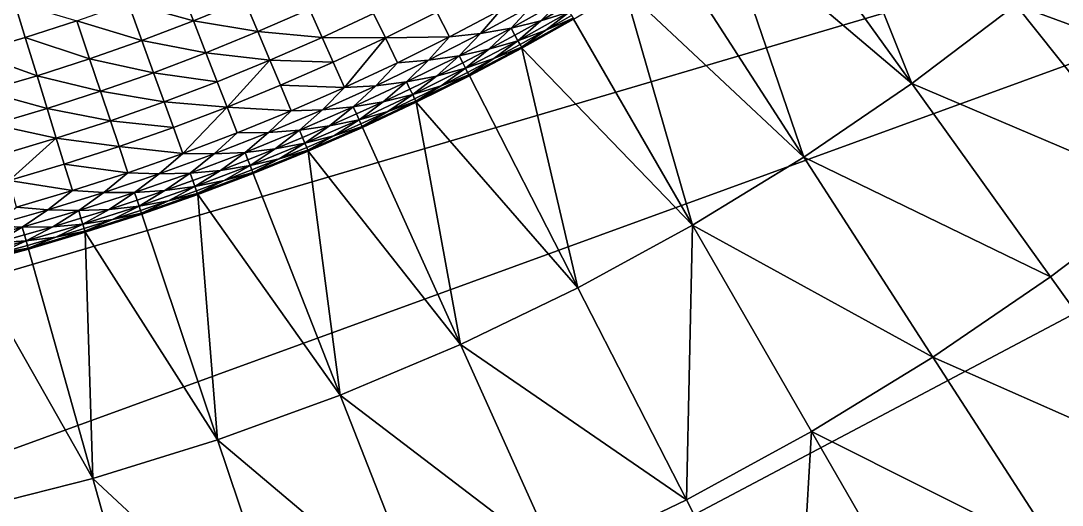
# Model space of a CAD drawing. Header units: millimetres. Extents: x -3750 to 5350, y -3750 to 3750.
# Drawn here: x 669 to 1763, y -2675 to -2167 of the extents above; entities that cross this region are included whole.
import ezdxf

# ---------------------------------------------------------------- set-up
doc = ezdxf.new("R2010")
doc.units = ezdxf.units.MM
doc.header["$MEASUREMENT"] = 0
doc.layers.add('MESH_3D', color=2, linetype='CONTINUOUS')

msp = doc.modelspace()

# ---------------------------------------------------------------- linework, layer by layer
at = {"layer": 'MESH_3D'}
for points in [[(3378.6, -1627.1, 32500), (-2410.5, 2872.7, 32500), (-1955.4, -3199.8, 32500)], [(3378.6, -1627.1, 32500), (-1955.4, -3199.8, 32500), (-1542.3, -3418.1, 32500)], [(3378.6, -1627.1, 32500), (-1542.3, -3418.1, 32500), (-558.9, -3708.1, 32500)], [(3378.6, -1627.1, 32500), (-558.9, -3708.1, 32500), (2550.6, -2748.9, 32500)], [(1605.3, -2232.8, 24200), (1459.4, -2029.8, 24000), (1509.5, -1992.8, 24000)], [(1714.6, -2150, 24200), (1605.3, -2232.8, 24200), (1509.5, -1992.8, 24000)], [(1605.3, -2232.8, 24200), (1408.3, -2065.6, 24000), (1459.4, -2029.8, 24000)], [(1492, -2310.1, 24200), (1356.4, -2100.1, 24000), (1408.3, -2065.6, 24000)], [(1605.3, -2232.8, 24200), (1492, -2310.1, 24200), (1408.3, -2065.6, 24000)], [(1985.1, -2249.3, 24400), (1714.6, -2150, 24200), (1819.6, -2061.9, 24200)], [(1492, -2310.1, 24200), (1303.6, -2133.2, 24000), (1356.4, -2100.1, 24000)], [(850.5, -2167, -455.7), (781.8, -2148.1, -506.1), (835.1, -2127.9, -506.1)], [(904.3, -2145.1, -455.7), (850.5, -2167, -455.7), (835.1, -2127.9, -506.1)], [(1375, -2381.6, 24200), (1250, -2165.1, 24000), (1303.6, -2133.2, 24000)], [(1492, -2310.1, 24200), (1375, -2381.6, 24200), (1303.6, -2133.2, 24000)], [(1206.3, -2150.9, -205.3), (1238.1, -2144.5, -171.9), (1184.3, -2174.7, -171.9)], [(1215.4, -2167, -138.7), (1184.3, -2174.7, -171.9), (1238.1, -2144.5, -171.9)], [(1242.3, -2151.7, -138.7), (1215.4, -2167, -138.7), (1238.1, -2144.5, -171.9)], [(673.8, -2184.4, -506.1), (619.1, -2200.5, -506.1), (662.5, -2147.8, -547.3)], [(728, -2166.9, -506.1), (673.8, -2184.4, -506.1), (662.5, -2147.8, -547.3)], [(796.2, -2187.5, -455.7), (728, -2166.9, -506.1), (781.8, -2148.1, -506.1)], [(850.5, -2167, -455.7), (796.2, -2187.5, -455.7), (781.8, -2148.1, -506.1)], [(918.2, -2178.3, -406.8), (850.5, -2167, -455.7), (904.3, -2145.1, -455.7)], [(972.3, -2154.7, -406.8), (918.2, -2178.3, -406.8), (904.3, -2145.1, -455.7)], [(985.7, -2184.5, -355.7), (918.2, -2178.3, -406.8), (972.3, -2154.7, -406.8)], [(1039.9, -2159.3, -355.7), (985.7, -2184.5, -355.7), (972.3, -2154.7, -406.8)], [(1173.7, -2155.4, -238.1), (1119.6, -2183.9, -238.1), (1106.3, -2158, -303.8)], [(1152.3, -2180.3, -205.3), (1119.6, -2183.9, -238.1), (1173.7, -2155.4, -238.1)], [(1206.3, -2150.9, -205.3), (1152.3, -2180.3, -205.3), (1173.7, -2155.4, -238.1)], [(1206.3, -2150.9, -205.3), (1184.3, -2174.7, -171.9), (1152.3, -2180.3, -205.3)], [(1242.3, -2151.7, -138.7), (1245.6, -2157.4, -105.2), (1215.4, -2167, -138.7)], [(1870.5, -2345.5, 24400), (1605.3, -2232.8, 24200), (1714.6, -2150, 24200)], [(1985.1, -2249.3, 24400), (1870.5, -2345.5, 24400), (1714.6, -2150, 24200)], [(1052.2, -2184.9, -303.8), (985.7, -2184.5, -355.7), (1039.9, -2159.3, -355.7)], [(1106.3, -2158, -303.8), (1052.2, -2184.9, -303.8), (1039.9, -2159.3, -355.7)], [(1119.6, -2183.9, -238.1), (1052.2, -2184.9, -303.8), (1106.3, -2158, -303.8)], [(1215.4, -2167, -138.7), (1245.6, -2157.4, -105.2), (1191.4, -2187.8, -105.2)], [(1220.9, -2176.9, -71.9), (1191.4, -2187.8, -105.2), (1245.6, -2157.4, -105.2)], [(1249.4, -2164, -38.4), (1250, -2165.1), (1195.1, -2194.5, -38.4)], [(1220.9, -2176.9, -71.9), (1249.4, -2164, -38.4), (1195.1, -2194.5, -38.4)], [(1195.1, -2194.5, -38.4), (1250, -2165.1), (1195.6, -2195.6)], [(1250, -2165.1, 24000), (1195.6, -2195.6), (1250, -2165.1)], [(1250, -2165.1, 24000), (1195.6, -2195.6, 24000), (1195.6, -2195.6)], [(1375, -2381.6, 24200), (1195.6, -2195.6, 24000), (1250, -2165.1, 24000)], [(1247.9, -2161.5, -71.9), (1220.9, -2176.9, -71.9), (1245.6, -2157.4, -105.2)], [(1247.9, -2161.5, -71.9), (1249.4, -2164, -38.4), (1220.9, -2176.9, -71.9)], [(741.4, -2206.7, -455.7), (673.8, -2184.4, -506.1), (728, -2166.9, -506.1)], [(796.2, -2187.5, -455.7), (741.4, -2206.7, -455.7), (728, -2166.9, -506.1)], [(863.6, -2200.5, -406.8), (796.2, -2187.5, -455.7), (850.5, -2167, -455.7)], [(918.2, -2178.3, -406.8), (863.6, -2200.5, -406.8), (850.5, -2167, -455.7)], [(1152.3, -2180.3, -205.3), (1184.3, -2174.7, -171.9), (1129.7, -2203.6, -171.9)], [(1161, -2196.6, -138.7), (1129.7, -2203.6, -171.9), (1184.3, -2174.7, -171.9)], [(1188.2, -2182, -138.7), (1161, -2196.6, -138.7), (1184.3, -2174.7, -171.9)], [(1215.4, -2167, -138.7), (1188.2, -2182, -138.7), (1184.3, -2174.7, -171.9)], [(1215.4, -2167, -138.7), (1191.4, -2187.8, -105.2), (1188.2, -2182, -138.7)], [(1220.9, -2176.9, -71.9), (1193.7, -2191.9, -71.9), (1191.4, -2187.8, -105.2)], [(1220.9, -2176.9, -71.9), (1195.1, -2194.5, -38.4), (1193.7, -2191.9, -71.9)], [(686.2, -2224.5, -455.7), (619.1, -2200.5, -506.1), (673.8, -2184.4, -506.1)], [(741.4, -2206.7, -455.7), (686.2, -2224.5, -455.7), (673.8, -2184.4, -506.1)], [(808.5, -2221.4, -406.8), (741.4, -2206.7, -455.7), (796.2, -2187.5, -455.7)], [(863.6, -2200.5, -406.8), (808.5, -2221.4, -406.8), (796.2, -2187.5, -455.7)], [(930.9, -2208.4, -355.7), (863.6, -2200.5, -406.8), (918.2, -2178.3, -406.8)], [(985.7, -2184.5, -355.7), (930.9, -2208.4, -355.7), (918.2, -2178.3, -406.8)], [(997.4, -2210.4, -303.8), (930.9, -2208.4, -355.7), (985.7, -2184.5, -355.7)], [(1052.2, -2184.9, -303.8), (997.4, -2210.4, -303.8), (985.7, -2184.5, -355.7)], [(1009.4, -2237, -238.1), (997.4, -2210.4, -303.8), (1052.2, -2184.9, -303.8)], [(1064.8, -2211.2, -238.1), (1009.4, -2237, -238.1), (1052.2, -2184.9, -303.8)], [(1119.6, -2183.9, -238.1), (1064.8, -2211.2, -238.1), (1052.2, -2184.9, -303.8)], [(1097.6, -2208.3, -205.3), (1064.8, -2211.2, -238.1), (1119.6, -2183.9, -238.1)], [(1152.3, -2180.3, -205.3), (1129.7, -2203.6, -171.9), (1097.6, -2208.3, -205.3)], [(1152.3, -2180.3, -205.3), (1097.6, -2208.3, -205.3), (1119.6, -2183.9, -238.1)], [(1161, -2196.6, -138.7), (1191.4, -2187.8, -105.2), (1136.5, -2216.8, -105.2)], [(1166.2, -2206.6, -71.9), (1136.5, -2216.8, -105.2), (1191.4, -2187.8, -105.2)], [(1188.2, -2182, -138.7), (1191.4, -2187.8, -105.2), (1161, -2196.6, -138.7)], [(1193.7, -2191.9, -71.9), (1166.2, -2206.6, -71.9), (1191.4, -2187.8, -105.2)], [(1161, -2196.6, -138.7), (1133.5, -2210.9, -138.7), (1129.7, -2203.6, -171.9)], [(1161, -2196.6, -138.7), (1136.5, -2216.8, -105.2), (1133.5, -2210.9, -138.7)], [(1195.1, -2194.5, -38.4), (1140.5, -2224.7), (1140, -2223.6, -38.4)], [(1166.2, -2206.6, -71.9), (1195.1, -2194.5, -38.4), (1140, -2223.6, -38.4)], [(1195.1, -2194.5, -38.4), (1195.6, -2195.6), (1140.5, -2224.7)], [(1195.6, -2195.6, 24000), (1140.5, -2224.7), (1195.6, -2195.6)], [(1195.6, -2195.6, 24000), (1140.5, -2224.7, 24000), (1140.5, -2224.7)], [(1254.6, -2447.1, 24200), (1140.5, -2224.7, 24000), (1195.6, -2195.6, 24000)], [(1193.7, -2191.9, -71.9), (1195.1, -2194.5, -38.4), (1166.2, -2206.6, -71.9)], [(1375, -2381.6, 24200), (1254.6, -2447.1, 24200), (1195.6, -2195.6, 24000)], [(686.2, -2224.5, -455.7), (630.5, -2240.9, -455.7), (619.1, -2200.5, -506.1)], [(752.9, -2240.8, -406.8), (686.2, -2224.5, -455.7), (741.4, -2206.7, -455.7)], [(808.5, -2221.4, -406.8), (752.9, -2240.8, -406.8), (741.4, -2206.7, -455.7)], [(875.6, -2231, -355.7), (808.5, -2221.4, -406.8), (863.6, -2200.5, -406.8)], [(930.9, -2208.4, -355.7), (875.6, -2231, -355.7), (863.6, -2200.5, -406.8)], [(886, -2257.4, -303.8), (875.6, -2231, -355.7), (930.9, -2208.4, -355.7)], [(942, -2234.6, -303.8), (886, -2257.4, -303.8), (930.9, -2208.4, -355.7)], [(997.4, -2210.4, -303.8), (942, -2234.6, -303.8), (930.9, -2208.4, -355.7)], [(1009.4, -2237, -238.1), (942, -2234.6, -303.8), (997.4, -2210.4, -303.8)], [(1097.6, -2208.3, -205.3), (1042.2, -2235, -205.3), (1064.8, -2211.2, -238.1)], [(1097.6, -2208.3, -205.3), (1074.4, -2231, -171.9), (1042.2, -2235, -205.3)], [(1097.6, -2208.3, -205.3), (1129.7, -2203.6, -171.9), (1074.4, -2231, -171.9)], [(1105.8, -2224.9, -138.7), (1074.4, -2231, -171.9), (1129.7, -2203.6, -171.9)], [(1133.5, -2210.9, -138.7), (1105.8, -2224.9, -138.7), (1129.7, -2203.6, -171.9)], [(1166.2, -2206.6, -71.9), (1138.6, -2221, -71.9), (1136.5, -2216.8, -105.2)], [(1166.2, -2206.6, -71.9), (1140, -2223.6, -38.4), (1138.6, -2221, -71.9)], [(819.7, -2252.1, -355.7), (752.9, -2240.8, -406.8), (808.5, -2221.4, -406.8)], [(875.6, -2231, -355.7), (819.7, -2252.1, -355.7), (808.5, -2221.4, -406.8)], [(1042.2, -2235, -205.3), (1009.4, -2237, -238.1), (1064.8, -2211.2, -238.1)], [(1105.8, -2224.9, -138.7), (1136.5, -2216.8, -105.2), (1080.9, -2244.4, -105.2)], [(1110.9, -2235, -71.9), (1080.9, -2244.4, -105.2), (1136.5, -2216.8, -105.2)], [(1133.5, -2210.9, -138.7), (1136.5, -2216.8, -105.2), (1105.8, -2224.9, -138.7)], [(1138.6, -2221, -71.9), (1110.9, -2235, -71.9), (1136.5, -2216.8, -105.2)], [(1138.6, -2221, -71.9), (1140, -2223.6, -38.4), (1110.9, -2235, -71.9)], [(696.8, -2258.9, -406.8), (630.5, -2240.9, -455.7), (686.2, -2224.5, -455.7)], [(752.9, -2240.8, -406.8), (696.8, -2258.9, -406.8), (686.2, -2224.5, -455.7)], [(886, -2257.4, -303.8), (819.7, -2252.1, -355.7), (875.6, -2231, -355.7)], [(1042.2, -2235, -205.3), (1074.4, -2231, -171.9), (1018.5, -2257.1, -171.9)], [(1050, -2251.8, -138.7), (1018.5, -2257.1, -171.9), (1074.4, -2231, -171.9)], [(1078, -2238.5, -138.7), (1050, -2251.8, -138.7), (1074.4, -2231, -171.9)], [(1105.8, -2224.9, -138.7), (1078, -2238.5, -138.7), (1074.4, -2231, -171.9)], [(1105.8, -2224.9, -138.7), (1080.9, -2244.4, -105.2), (1078, -2238.5, -138.7)], [(1140, -2223.6, -38.4), (1140.5, -2224.7), (1084.2, -2251.4, -38.4)], [(1110.9, -2235, -71.9), (1140, -2223.6, -38.4), (1084.2, -2251.4, -38.4)], [(1084.2, -2251.4, -38.4), (1140.5, -2224.7), (1084.7, -2252.4)], [(1140.5, -2224.7, 24000), (1084.7, -2252.4), (1140.5, -2224.7)], [(1140.5, -2224.7, 24000), (1084.7, -2252.4, 24000), (1084.7, -2252.4)], [(1254.6, -2447.1, 24200), (1084.7, -2252.4, 24000), (1140.5, -2224.7, 24000)], [(696.8, -2258.9, -406.8), (640.2, -2275.6, -406.8), (630.5, -2240.9, -455.7)], [(763.3, -2271.8, -355.7), (696.8, -2258.9, -406.8), (752.9, -2240.8, -406.8)], [(819.7, -2252.1, -355.7), (763.3, -2271.8, -355.7), (752.9, -2240.8, -406.8)], [(953.3, -2261.5, -238.1), (886, -2257.4, -303.8), (942, -2234.6, -303.8)], [(1009.4, -2237, -238.1), (953.3, -2261.5, -238.1), (942, -2234.6, -303.8)], [(986.2, -2260.3, -205.3), (953.3, -2261.5, -238.1), (1009.4, -2237, -238.1)], [(1042.2, -2235, -205.3), (986.2, -2260.3, -205.3), (1009.4, -2237, -238.1)], [(1042.2, -2235, -205.3), (1018.5, -2257.1, -171.9), (986.2, -2260.3, -205.3)], [(1078, -2238.5, -138.7), (1080.9, -2244.4, -105.2), (1050, -2251.8, -138.7)], [(1110.9, -2235, -71.9), (1082.9, -2248.7, -71.9), (1080.9, -2244.4, -105.2)], [(1110.9, -2235, -71.9), (1084.2, -2251.4, -38.4), (1082.9, -2248.7, -71.9)], [(1751.2, -2435.8, 24400), (1492, -2310.1, 24200), (1605.3, -2232.8, 24200)], [(1870.5, -2345.5, 24400), (1751.2, -2435.8, 24400), (1605.3, -2232.8, 24200)], [(829.4, -2278.8, -303.8), (763.3, -2271.8, -355.7), (819.7, -2252.1, -355.7)], [(886, -2257.4, -303.8), (829.4, -2278.8, -303.8), (819.7, -2252.1, -355.7)], [(1050, -2251.8, -138.7), (1021.9, -2264.7, -138.7), (1018.5, -2257.1, -171.9)], [(1050, -2251.8, -138.7), (1024.6, -2270.7, -105.2), (1021.9, -2264.7, -138.7)], [(1050, -2251.8, -138.7), (1080.9, -2244.4, -105.2), (1024.6, -2270.7, -105.2)], [(1054.8, -2262, -71.9), (1024.6, -2270.7, -105.2), (1080.9, -2244.4, -105.2)], [(1084.2, -2251.4, -38.4), (1084.7, -2252.4), (1027.7, -2277.7, -38.4)], [(1054.8, -2262, -71.9), (1084.2, -2251.4, -38.4), (1027.7, -2277.7, -38.4)], [(1027.7, -2277.7, -38.4), (1084.7, -2252.4), (1028.2, -2278.8)], [(1084.7, -2252.4, 24000), (1028.2, -2278.8), (1084.7, -2252.4)], [(1084.7, -2252.4, 24000), (1028.2, -2278.8, 24000), (1028.2, -2278.8)], [(1131, -2506.6, 24200), (1028.2, -2278.8, 24000), (1084.7, -2252.4, 24000)], [(1082.9, -2248.7, -71.9), (1054.8, -2262, -71.9), (1080.9, -2244.4, -105.2)], [(1082.9, -2248.7, -71.9), (1084.2, -2251.4, -38.4), (1054.8, -2262, -71.9)], [(1254.6, -2447.1, 24200), (1131, -2506.6, 24200), (1084.7, -2252.4, 24000)], [(706.4, -2290.2, -355.7), (640.2, -2275.6, -406.8), (696.8, -2258.9, -406.8)], [(763.3, -2271.8, -355.7), (706.4, -2290.2, -355.7), (696.8, -2258.9, -406.8)], [(839.4, -2306.2, -238.1), (829.4, -2278.8, -303.8), (886, -2257.4, -303.8)], [(896.6, -2284.6, -238.1), (839.4, -2306.2, -238.1), (886, -2257.4, -303.8)], [(953.3, -2261.5, -238.1), (896.6, -2284.6, -238.1), (886, -2257.4, -303.8)], [(929.5, -2284.2, -205.3), (896.6, -2284.6, -238.1), (953.3, -2261.5, -238.1)], [(986.2, -2260.3, -205.3), (929.5, -2284.2, -205.3), (953.3, -2261.5, -238.1)], [(986.2, -2260.3, -205.3), (961.9, -2281.8, -171.9), (929.5, -2284.2, -205.3)], [(986.2, -2260.3, -205.3), (1018.5, -2257.1, -171.9), (961.9, -2281.8, -171.9)], [(993.6, -2277.2, -138.7), (961.9, -2281.8, -171.9), (1018.5, -2257.1, -171.9)], [(1021.9, -2264.7, -138.7), (993.6, -2277.2, -138.7), (1018.5, -2257.1, -171.9)], [(1021.9, -2264.7, -138.7), (1024.6, -2270.7, -105.2), (993.6, -2277.2, -138.7)], [(1054.8, -2262, -71.9), (1026.5, -2275, -71.9), (1024.6, -2270.7, -105.2)], [(1054.8, -2262, -71.9), (1027.7, -2277.7, -38.4), (1026.5, -2275, -71.9)], [(706.4, -2290.2, -355.7), (649.1, -2307.1, -355.7), (640.2, -2275.6, -406.8)], [(772.3, -2298.8, -303.8), (706.4, -2290.2, -355.7), (763.3, -2271.8, -355.7)], [(829.4, -2278.8, -303.8), (772.3, -2298.8, -303.8), (763.3, -2271.8, -355.7)], [(993.6, -2277.2, -138.7), (1024.6, -2270.7, -105.2), (967.6, -2295.5, -105.2)], [(998.1, -2287.6, -71.9), (967.6, -2295.5, -105.2), (1024.6, -2270.7, -105.2)], [(1026.5, -2275, -71.9), (998.1, -2287.6, -71.9), (1024.6, -2270.7, -105.2)], [(1026.5, -2275, -71.9), (1027.7, -2277.7, -38.4), (998.1, -2287.6, -71.9)], [(839.4, -2306.2, -238.1), (772.3, -2298.8, -303.8), (829.4, -2278.8, -303.8)], [(872.3, -2306.6, -205.3), (839.4, -2306.2, -238.1), (896.6, -2284.6, -238.1)], [(929.5, -2284.2, -205.3), (872.3, -2306.6, -205.3), (896.6, -2284.6, -238.1)], [(929.5, -2284.2, -205.3), (904.7, -2305.1, -171.9), (872.3, -2306.6, -205.3)], [(929.5, -2284.2, -205.3), (961.9, -2281.8, -171.9), (904.7, -2305.1, -171.9)], [(936.5, -2301.3, -138.7), (904.7, -2305.1, -171.9), (961.9, -2281.8, -171.9)], [(965.1, -2289.5, -138.7), (936.5, -2301.3, -138.7), (961.9, -2281.8, -171.9)], [(993.6, -2277.2, -138.7), (965.1, -2289.5, -138.7), (961.9, -2281.8, -171.9)], [(993.6, -2277.2, -138.7), (967.6, -2295.5, -105.2), (965.1, -2289.5, -138.7)], [(1027.7, -2277.7, -38.4), (1028.2, -2278.8), (970.6, -2302.6, -38.4)], [(998.1, -2287.6, -71.9), (1027.7, -2277.7, -38.4), (970.6, -2302.6, -38.4)], [(970.6, -2302.6, -38.4), (1028.2, -2278.8), (971.1, -2303.7)], [(1028.2, -2278.8, 24000), (971.1, -2303.7), (1028.2, -2278.8)], [(1028.2, -2278.8, 24000), (971.1, -2303.7, 24000), (971.1, -2303.7)], [(1131, -2506.6, 24200), (971.1, -2303.7, 24000), (1028.2, -2278.8, 24000)], [(656.8, -2334.4, -303.8), (649.1, -2307.1, -355.7), (706.4, -2290.2, -355.7)], [(714.8, -2317.3, -303.8), (656.8, -2334.4, -303.8), (706.4, -2290.2, -355.7)], [(772.3, -2298.8, -303.8), (714.8, -2317.3, -303.8), (706.4, -2290.2, -355.7)], [(936.5, -2301.3, -138.7), (967.6, -2295.5, -105.2), (910.1, -2318.9, -105.2)], [(940.7, -2311.8, -71.9), (910.1, -2318.9, -105.2), (967.6, -2295.5, -105.2)], [(965.1, -2289.5, -138.7), (967.6, -2295.5, -105.2), (936.5, -2301.3, -138.7)], [(969.5, -2299.9, -71.9), (940.7, -2311.8, -71.9), (967.6, -2295.5, -105.2)], [(998.1, -2287.6, -71.9), (969.5, -2299.9, -71.9), (967.6, -2295.5, -105.2)], [(998.1, -2287.6, -71.9), (970.6, -2302.6, -38.4), (969.5, -2299.9, -71.9)], [(781.6, -2326.4, -238.1), (714.8, -2317.3, -303.8), (772.3, -2298.8, -303.8)], [(839.4, -2306.2, -238.1), (781.6, -2326.4, -238.1), (772.3, -2298.8, -303.8)], [(814.5, -2327.7, -205.3), (781.6, -2326.4, -238.1), (839.4, -2306.2, -238.1)], [(872.3, -2306.6, -205.3), (814.5, -2327.7, -205.3), (839.4, -2306.2, -238.1)], [(872.3, -2306.6, -205.3), (846.9, -2326.9, -171.9), (814.5, -2327.7, -205.3)], [(872.3, -2306.6, -205.3), (904.7, -2305.1, -171.9), (846.9, -2326.9, -171.9)], [(878.8, -2323.9, -138.7), (846.9, -2326.9, -171.9), (904.7, -2305.1, -171.9)], [(907.7, -2312.8, -138.7), (878.8, -2323.9, -138.7), (904.7, -2305.1, -171.9)], [(936.5, -2301.3, -138.7), (907.7, -2312.8, -138.7), (904.7, -2305.1, -171.9)], [(936.5, -2301.3, -138.7), (910.1, -2318.9, -105.2), (907.7, -2312.8, -138.7)], [(970.6, -2302.6, -38.4), (913.4, -2327.2), (912.9, -2326.1, -38.4)], [(940.7, -2311.8, -71.9), (970.6, -2302.6, -38.4), (912.9, -2326.1, -38.4)], [(970.6, -2302.6, -38.4), (971.1, -2303.7), (913.4, -2327.2)], [(971.1, -2303.7, 24000), (913.4, -2327.2), (971.1, -2303.7)], [(971.1, -2303.7, 24000), (913.4, -2327.2, 24000), (913.4, -2327.2)], [(1004.7, -2559.9, 24200), (913.4, -2327.2, 24000), (971.1, -2303.7, 24000)], [(969.5, -2299.9, -71.9), (970.6, -2302.6, -38.4), (940.7, -2311.8, -71.9)], [(1131, -2506.6, 24200), (1004.7, -2559.9, 24200), (971.1, -2303.7, 24000)], [(723.4, -2345.2, -238.1), (656.8, -2334.4, -303.8), (714.8, -2317.3, -303.8)], [(781.6, -2326.4, -238.1), (723.4, -2345.2, -238.1), (714.8, -2317.3, -303.8)], [(878.8, -2323.9, -138.7), (910.1, -2318.9, -105.2), (852, -2340.9, -105.2)], [(882.8, -2334.5, -71.9), (852, -2340.9, -105.2), (910.1, -2318.9, -105.2)], [(907.7, -2312.8, -138.7), (910.1, -2318.9, -105.2), (878.8, -2323.9, -138.7)], [(911.8, -2323.3, -71.9), (882.8, -2334.5, -71.9), (910.1, -2318.9, -105.2)], [(940.7, -2311.8, -71.9), (911.8, -2323.3, -71.9), (910.1, -2318.9, -105.2)], [(940.7, -2311.8, -71.9), (912.9, -2326.1, -38.4), (911.8, -2323.3, -71.9)], [(1627.6, -2520.1, 24400), (1375, -2381.6, 24200), (1492, -2310.1, 24200)], [(1751.2, -2435.8, 24400), (1627.6, -2520.1, 24400), (1492, -2310.1, 24200)], [(756.2, -2347.3, -205.3), (723.4, -2345.2, -238.1), (781.6, -2326.4, -238.1)], [(814.5, -2327.7, -205.3), (756.2, -2347.3, -205.3), (781.6, -2326.4, -238.1)], [(814.5, -2327.7, -205.3), (788.7, -2347.3, -171.9), (756.2, -2347.3, -205.3)], [(814.5, -2327.7, -205.3), (846.9, -2326.9, -171.9), (788.7, -2347.3, -171.9)], [(820.6, -2345.1, -138.7), (788.7, -2347.3, -171.9), (846.9, -2326.9, -171.9)], [(849.8, -2334.7, -138.7), (820.6, -2345.1, -138.7), (846.9, -2326.9, -171.9)], [(878.8, -2323.9, -138.7), (849.8, -2334.7, -138.7), (846.9, -2326.9, -171.9)], [(878.8, -2323.9, -138.7), (852, -2340.9, -105.2), (849.8, -2334.7, -138.7)], [(912.9, -2326.1, -38.4), (855.1, -2349.2), (854.6, -2348.1, -38.4)], [(882.8, -2334.5, -71.9), (912.9, -2326.1, -38.4), (854.6, -2348.1, -38.4)], [(912.9, -2326.1, -38.4), (913.4, -2327.2), (855.1, -2349.2)], [(913.4, -2327.2, 24000), (855.1, -2349.2), (913.4, -2327.2)], [(913.4, -2327.2, 24000), (855.1, -2349.2, 24000), (855.1, -2349.2)], [(1004.7, -2559.9, 24200), (855.1, -2349.2, 24000), (913.4, -2327.2, 24000)], [(911.8, -2323.3, -71.9), (912.9, -2326.1, -38.4), (882.8, -2334.5, -71.9)], [(723.4, -2345.2, -238.1), (664.7, -2362.5, -238.1), (656.8, -2334.4, -303.8)], [(820.6, -2345.1, -138.7), (852, -2340.9, -105.2), (793.4, -2361.4, -105.2)], [(824.3, -2355.8, -71.9), (793.4, -2361.4, -105.2), (852, -2340.9, -105.2)], [(849.8, -2334.7, -138.7), (852, -2340.9, -105.2), (820.6, -2345.1, -138.7)], [(853.6, -2345.3, -71.9), (824.3, -2355.8, -71.9), (852, -2340.9, -105.2)], [(882.8, -2334.5, -71.9), (853.6, -2345.3, -71.9), (852, -2340.9, -105.2)], [(882.8, -2334.5, -71.9), (854.6, -2348.1, -38.4), (853.6, -2345.3, -71.9)], [(697.5, -2365.4, -205.3), (664.7, -2362.5, -238.1), (723.4, -2345.2, -238.1)], [(756.2, -2347.3, -205.3), (697.5, -2365.4, -205.3), (723.4, -2345.2, -238.1)], [(756.2, -2347.3, -205.3), (729.9, -2366.2, -171.9), (697.5, -2365.4, -205.3)], [(756.2, -2347.3, -205.3), (788.7, -2347.3, -171.9), (729.9, -2366.2, -171.9)], [(761.9, -2364.9, -138.7), (729.9, -2366.2, -171.9), (788.7, -2347.3, -171.9)], [(791.3, -2355.2, -138.7), (761.9, -2364.9, -138.7), (788.7, -2347.3, -171.9)], [(820.6, -2345.1, -138.7), (791.3, -2355.2, -138.7), (788.7, -2347.3, -171.9)], [(820.6, -2345.1, -138.7), (793.4, -2361.4, -105.2), (791.3, -2355.2, -138.7)], [(854.6, -2348.1, -38.4), (796.2, -2369.8), (795.8, -2368.7, -38.4)], [(824.3, -2355.8, -71.9), (854.6, -2348.1, -38.4), (795.8, -2368.7, -38.4)], [(854.6, -2348.1, -38.4), (855.1, -2349.2), (796.2, -2369.8)], [(855.1, -2349.2, 24000), (796.2, -2369.8), (855.1, -2349.2)], [(855.1, -2349.2, 24000), (796.2, -2369.8, 24000), (796.2, -2369.8)], [(875.8, -2606.8, 24200), (796.2, -2369.8, 24000), (855.1, -2349.2, 24000)], [(853.6, -2345.3, -71.9), (854.6, -2348.1, -38.4), (824.3, -2355.8, -71.9)], [(1004.7, -2559.9, 24200), (875.8, -2606.8, 24200), (855.1, -2349.2, 24000)], [(1897.2, -2638.8, 24600), (1751.2, -2435.8, 24400), (1870.5, -2345.5, 24400)], [(697.5, -2365.4, -205.3), (638.3, -2382, -205.3), (664.7, -2362.5, -238.1)], [(761.9, -2364.9, -138.7), (793.4, -2361.4, -105.2), (734.3, -2380.4, -105.2)], [(765.3, -2375.6, -71.9), (734.3, -2380.4, -105.2), (793.4, -2361.4, -105.2)], [(791.3, -2355.2, -138.7), (793.4, -2361.4, -105.2), (761.9, -2364.9, -138.7)], [(794.9, -2365.9, -71.9), (765.3, -2375.6, -71.9), (793.4, -2361.4, -105.2)], [(824.3, -2355.8, -71.9), (794.9, -2365.9, -71.9), (793.4, -2361.4, -105.2)], [(824.3, -2355.8, -71.9), (795.8, -2368.7, -38.4), (794.9, -2365.9, -71.9)], [(697.5, -2365.4, -205.3), (670.7, -2383.7, -171.9), (638.3, -2382, -205.3)], [(697.5, -2365.4, -205.3), (729.9, -2366.2, -171.9), (670.7, -2383.7, -171.9)], [(702.7, -2383.1, -138.7), (670.7, -2383.7, -171.9), (729.9, -2366.2, -171.9)], [(732.3, -2374.2, -138.7), (702.7, -2383.1, -138.7), (729.9, -2366.2, -171.9)], [(732.3, -2374.2, -138.7), (734.3, -2380.4, -105.2), (702.7, -2383.1, -138.7)], [(761.9, -2364.9, -138.7), (732.3, -2374.2, -138.7), (729.9, -2366.2, -171.9)], [(761.9, -2364.9, -138.7), (734.3, -2380.4, -105.2), (732.3, -2374.2, -138.7)], [(795.8, -2368.7, -38.4), (736.9, -2388.9), (736.5, -2387.8, -38.4)], [(765.3, -2375.6, -71.9), (795.8, -2368.7, -38.4), (736.5, -2387.8, -38.4)], [(795.8, -2368.7, -38.4), (796.2, -2369.8), (736.9, -2388.9)], [(796.2, -2369.8, 24000), (736.9, -2388.9), (796.2, -2369.8)], [(796.2, -2369.8, 24000), (736.9, -2388.9, 24000), (736.9, -2388.9)], [(875.8, -2606.8, 24200), (736.9, -2388.9, 24000), (796.2, -2369.8, 24000)], [(794.9, -2365.9, -71.9), (795.8, -2368.7, -38.4), (765.3, -2375.6, -71.9)], [(638.3, -2382, -205.3), (670.7, -2383.7, -171.9), (611, -2399.7, -171.9)], [(643, -2399.9, -138.7), (611, -2399.7, -171.9), (670.7, -2383.7, -171.9)], [(672.9, -2391.7, -138.7), (643, -2399.9, -138.7), (670.7, -2383.7, -171.9)], [(702.7, -2383.1, -138.7), (672.9, -2391.7, -138.7), (670.7, -2383.7, -171.9)], [(702.7, -2383.1, -138.7), (674.7, -2398, -105.2), (672.9, -2391.7, -138.7)], [(702.7, -2383.1, -138.7), (734.3, -2380.4, -105.2), (674.7, -2398, -105.2)], [(705.9, -2394, -71.9), (674.7, -2398, -105.2), (734.3, -2380.4, -105.2)], [(735.7, -2385, -71.9), (705.9, -2394, -71.9), (734.3, -2380.4, -105.2)], [(735.7, -2385, -71.9), (736.5, -2387.8, -38.4), (705.9, -2394, -71.9)], [(765.3, -2375.6, -71.9), (735.7, -2385, -71.9), (734.3, -2380.4, -105.2)], [(765.3, -2375.6, -71.9), (736.5, -2387.8, -38.4), (735.7, -2385, -71.9)], [(1368.6, -2669.6, 24400), (1254.6, -2447.1, 24200), (1375, -2381.6, 24200)], [(1500, -2598.1, 24400), (1368.6, -2669.6, 24400), (1375, -2381.6, 24200)], [(1627.6, -2520.1, 24400), (1500, -2598.1, 24400), (1375, -2381.6, 24200)], [(672.9, -2391.7, -138.7), (674.7, -2398, -105.2), (643, -2399.9, -138.7)], [(705.9, -2394, -71.9), (676, -2402.6, -71.9), (674.7, -2398, -105.2)], [(705.9, -2394, -71.9), (676.8, -2405.4, -38.4), (676, -2402.6, -71.9)], [(736.5, -2387.8, -38.4), (677.1, -2406.6), (676.8, -2405.4, -38.4)], [(705.9, -2394, -71.9), (736.5, -2387.8, -38.4), (676.8, -2405.4, -38.4)], [(736.5, -2387.8, -38.4), (736.9, -2388.9), (677.1, -2406.6)], [(736.9, -2388.9, 24000), (677.1, -2406.6), (736.9, -2388.9)], [(736.9, -2388.9, 24000), (677.1, -2406.6, 24000), (677.1, -2406.6)], [(744.8, -2647.2, 24200), (677.1, -2406.6, 24000), (736.9, -2388.9, 24000)], [(875.8, -2606.8, 24200), (744.8, -2647.2, 24200), (736.9, -2388.9, 24000)], [(643, -2399.9, -138.7), (674.7, -2398, -105.2), (614.7, -2414.1, -105.2)], [(646, -2410.8, -71.9), (614.7, -2414.1, -105.2), (674.7, -2398, -105.2)], [(676.8, -2405.4, -38.4), (616.9, -2422.7), (616.6, -2421.5, -38.4)], [(646, -2410.8, -71.9), (676.8, -2405.4, -38.4), (616.6, -2421.5, -38.4)], [(676.8, -2405.4, -38.4), (677.1, -2406.6), (616.9, -2422.7)], [(677.1, -2406.6, 24000), (616.9, -2422.7, 24000), (616.9, -2422.7)], [(677.1, -2406.6, 24000), (616.9, -2422.7), (677.1, -2406.6)], [(744.8, -2647.2, 24200), (616.9, -2422.7, 24000), (677.1, -2406.6, 24000)], [(676, -2402.6, -71.9), (646, -2410.8, -71.9), (674.7, -2398, -105.2)], [(676, -2402.6, -71.9), (676.8, -2405.4, -38.4), (646, -2410.8, -71.9)], [(744.8, -2647.2, 24200), (611.9, -2681.1, 24200), (616.9, -2422.7, 24000)], [(1897.2, -2638.8, 24600), (1627.6, -2520.1, 24400), (1751.2, -2435.8, 24400)], [(1368.6, -2669.6, 24400), (1131, -2506.6, 24200), (1254.6, -2447.1, 24200)], [(1233.9, -2734.5, 24400), (1004.7, -2559.9, 24200), (1131, -2506.6, 24200)], [(1368.6, -2669.6, 24400), (1233.9, -2734.5, 24400), (1131, -2506.6, 24200)], [(1763.3, -2730.1, 24600), (1500, -2598.1, 24400), (1627.6, -2520.1, 24400)], [(1897.2, -2638.8, 24600), (1763.3, -2730.1, 24600), (1627.6, -2520.1, 24400)], [(1096, -2792.6, 24400), (875.8, -2606.8, 24200), (1004.7, -2559.9, 24200)], [(1233.9, -2734.5, 24400), (1096, -2792.6, 24400), (1004.7, -2559.9, 24200)], [(1482.7, -2892.1, 24600), (1368.6, -2669.6, 24400), (1500, -2598.1, 24400)], [(1625, -2814.6, 24600), (1482.7, -2892.1, 24600), (1500, -2598.1, 24400)], [(1763.3, -2730.1, 24600), (1625, -2814.6, 24600), (1500, -2598.1, 24400)], [(955.5, -2843.8, 24400), (744.8, -2647.2, 24200), (875.8, -2606.8, 24200)], [(1096, -2792.6, 24400), (955.5, -2843.8, 24400), (875.8, -2606.8, 24200)], [(812.5, -2887.9, 24400), (611.9, -2681.1, 24200), (744.8, -2647.2, 24200)], [(955.5, -2843.8, 24400), (812.5, -2887.9, 24400), (744.8, -2647.2, 24200)], [(2043.1, -2841.8, 24800), (1763.3, -2730.1, 24600), (1897.2, -2638.8, 24600)], [(1482.7, -2892.1, 24600), (1233.9, -2734.5, 24400), (1368.6, -2669.6, 24400)]]:
    msp.add_3dface(points, dxfattribs=at)

doc.saveas('drawing.dxf')
